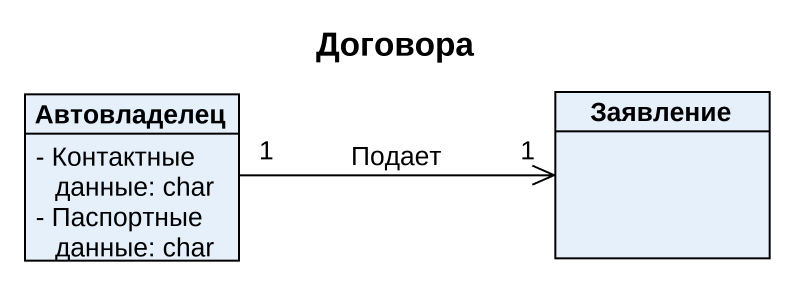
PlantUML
@startuml
title Договора
hide circle
hide empty members
skinparam classAttributeIconSize 0
class Автовладелец {
  - Контактные данные: char
  - Паспортные данные: char
}
class Заявление
Автовладелец "1" -right-> "1" Заявление : Подает
@enduml
